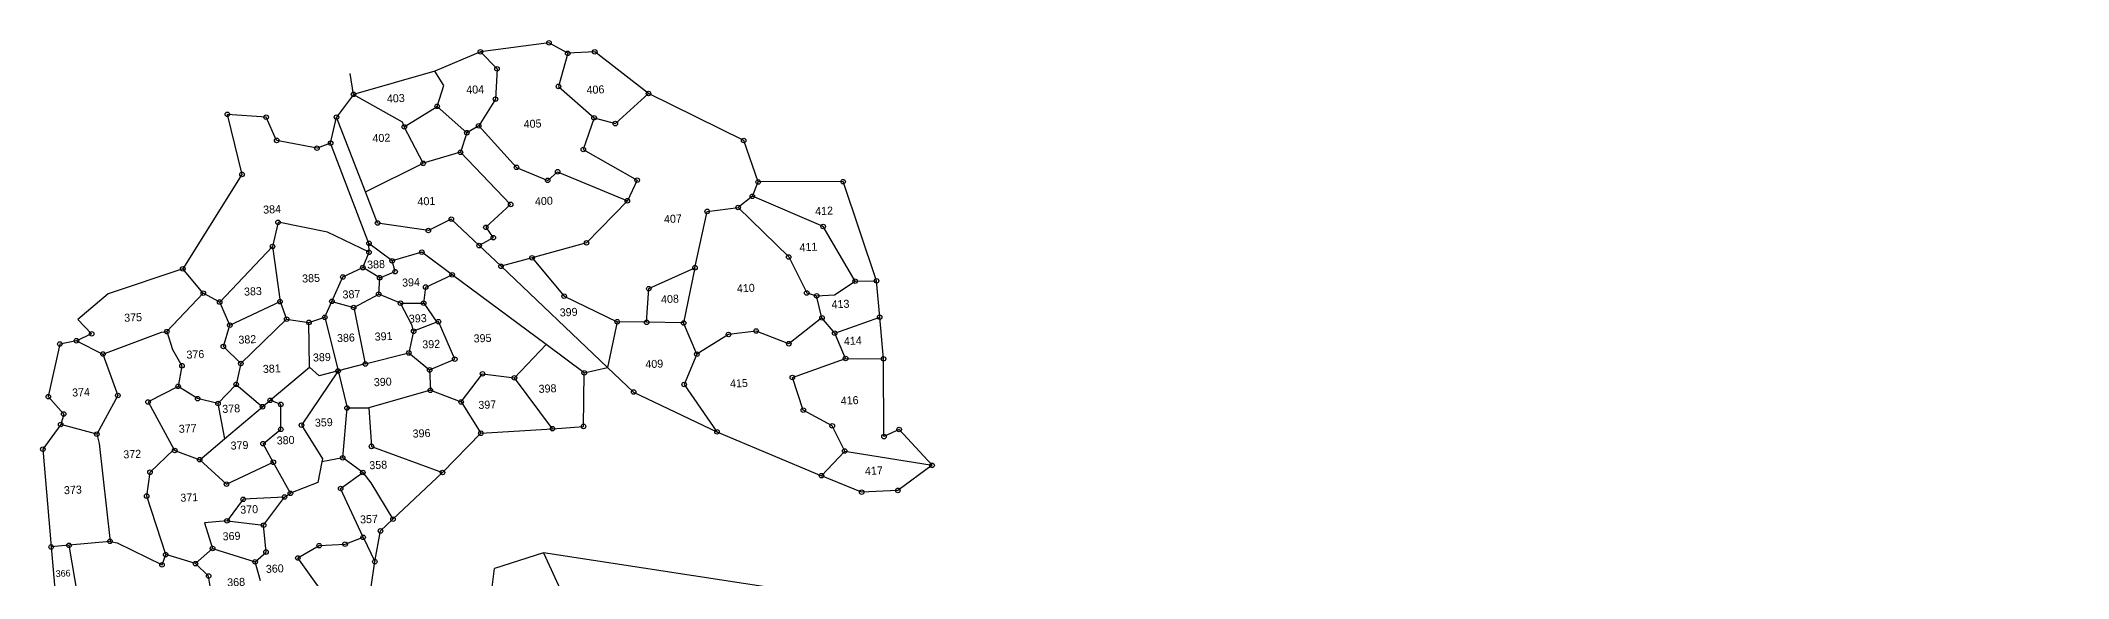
# Model space of a CAD drawing. Header units: metres. Extents: x 260190 to 263401, y 2203527 to 2206859.
# Drawn here: x 261634 to 262088.5, y 2205743.7 to 2205864.3 of the extents above; entities that cross this region are included whole.
import ezdxf

# ---------------------------------------------------------------- set-up
doc = ezdxf.new("R2010")
doc.units = ezdxf.units.M
doc.header["$MEASUREMENT"] = 0
for name, color, linetype in [('OFF', 1, 'Continuous'), ('POLY_PARCEL', 6, 'Continuous'), ('POLY_WATER', 4, 'Continuous'), ('SYM_STONE', 1, 'Continuous'), ('TEXT_PARCEL', 7, 'Continuous')]:
    doc.layers.add(name, color=color, linetype=linetype)
doc.styles.add('TEXT_MAP', font='', dxfattribs={"height": 1.8})
doc.styles.get('TEXT_MAP').set_extended_font_data('Kruti Dev 050')

msp = doc.modelspace()

# ---------------------------------------------------------------- linework, layer by layer
at = {"layer": 'OFF'}
for p, q in [((261699.05, 2205841.24), (261700.37, 2205847.07)), ((261755.89, 2205789.78), (261761.12, 2205790.99)), ((261688.72, 2205761.95), (261690.04, 2205762.78)), ((261746.78, 2205749.47), (261735.78, 2205745.9)), ((262542.96, 2205627.37), (261746.78, 2205749.47)), ((261668.76, 2205747.02), (261671.71, 2205744.24))]:
    msp.add_line(p, q, dxfattribs=at)
at = {"layer": 'POLY_PARCEL'}
for p, q in [((261747.99, 2205863.74), (261732.62, 2205861.72)), ((261752.19, 2205861.39), (261747.99, 2205863.74)), ((261732.62, 2205861.72), (261722.42, 2205857.36)), ((261732.62, 2205861.72), (261736.35, 2205857.9)), ((261752.19, 2205861.39), (261750.11, 2205853.97)), ((261758.24, 2205861.71), (261752.19, 2205861.39)), ((261770.29, 2205852.4), (261758.24, 2205861.71)), ((261704.19, 2205852.19), (261703.45, 2205856.88)), ((261722.42, 2205857.36), (261704.19, 2205852.19)), ((261724.4, 2205854.15), (261722.42, 2205857.36)), ((261722.93, 2205849.5), (261724.4, 2205854.15)), ((261736.35, 2205857.9), (261736.01, 2205851.13)), ((261750.11, 2205853.97), (261758.09, 2205846.94)), ((261704.19, 2205852.19), (261700.37, 2205847.07)), ((261704.19, 2205852.19), (261715.06, 2205846.02)), ((261715.57, 2205844.92), (261722.93, 2205849.5)), ((261729.59, 2205843.59), (261722.93, 2205849.5)), ((261736.01, 2205851.13), (261732.23, 2205845.15)), ((261762.87, 2205845.64), (261770.29, 2205852.4)), ((261791.63, 2205841.84), (261770.29, 2205852.4)), ((261684.61, 2205847.07), (261675.9, 2205847.71)), ((261675.9, 2205847.71), (261679.18, 2205834.25)), ((261686.96, 2205841.87), (261684.61, 2205847.07)), ((261715.06, 2205846.02), (261715.57, 2205844.92)), ((261719.79, 2205836.74), (261715.57, 2205844.92)), ((261732.23, 2205845.15), (261729.59, 2205843.59)), ((261732.23, 2205845.15), (261740.71, 2205835.83)), ((261758.09, 2205846.94), (261755.68, 2205839.83)), ((261758.09, 2205846.94), (261762.87, 2205845.64)), ((261696.01, 2205840.14), (261686.96, 2205841.87)), ((261699.05, 2205841.24), (261696.01, 2205840.14)), ((261729.59, 2205843.59), (261728.16, 2205839.21)), ((261794.86, 2205832.56), (261791.63, 2205841.84)), ((261706.86, 2205830.34), (261719.79, 2205836.74)), ((261728.16, 2205839.21), (261719.79, 2205836.74)), ((261728.16, 2205839.21), (261739.4, 2205827.53)), ((261740.71, 2205835.83), (261747.7, 2205832.91)), ((261755.68, 2205839.83), (261767.74, 2205832.97)), ((261679.18, 2205834.25), (261665.91, 2205813.09)), ((261747.7, 2205832.91), (261749.93, 2205834.85)), ((261749.93, 2205834.85), (261765.55, 2205828.35)), ((261767.74, 2205832.97), (261765.55, 2205828.35)), ((261793.56, 2205829.35), (261794.86, 2205832.56)), ((261813.9, 2205832.63), (261794.86, 2205832.56)), ((261821.38, 2205810.41), (261813.9, 2205832.63)), ((261739.4, 2205827.53), (261733.85, 2205822.39)), ((261765.55, 2205828.35), (261756.39, 2205818.9)), ((261783.45, 2205825.96), (261790.38, 2205826.85)), ((261793.56, 2205829.35), (261790.38, 2205826.85)), ((261790.38, 2205826.85), (261801.71, 2205815.75)), ((261809.43, 2205822.57), (261793.56, 2205829.35)), ((261687.26, 2205823.51), (261686.04, 2205818.11)), ((261698.37, 2205821.28), (261687.26, 2205823.51)), ((261733.85, 2205822.39), (261735.51, 2205820.07)), ((261780.7, 2205813.33), (261783.45, 2205825.96)), ((261816.59, 2205810.34), (261809.43, 2205822.57)), ((261674.2, 2205805.64), (261686.04, 2205818.11)), ((261686.04, 2205818.11), (261687.72, 2205805.73)), ((261707.66, 2205816.79), (261698.37, 2205821.28)), ((261707.66, 2205816.79), (261707.64, 2205818.8)), ((261735.51, 2205820.07), (261732.33, 2205818.3)), ((261756.39, 2205818.9), (261744.2, 2205815.56)), ((261665.91, 2205813.09), (261649.17, 2205807.45)), ((261670.52, 2205807.62), (261665.91, 2205813.09)), ((261701.78, 2205811.27), (261706.28, 2205813.37)), ((261706.28, 2205813.37), (261707.66, 2205816.79)), ((261710.05, 2205811.09), (261706.28, 2205813.37)), ((261713.5, 2205812.46), (261712.83, 2205814.88)), ((261744.2, 2205815.56), (261737.24, 2205813.65)), ((261744.2, 2205815.56), (261751.38, 2205806.96)), ((261770.35, 2205808.65), (261780.7, 2205813.33)), ((261780.7, 2205813.33), (261778.17, 2205800.96)), ((261801.71, 2205815.75), (261805.75, 2205807.68)), ((261699.34, 2205805.8), (261701.78, 2205811.27)), ((261709.82, 2205807.41), (261710.05, 2205811.09)), ((261710.05, 2205811.09), (261713.5, 2205812.46)), ((261719.91, 2205805.39), (261720.36, 2205809)), ((261720.36, 2205809), (261726.3, 2205811.75)), ((261769.86, 2205801.11), (261770.35, 2205808.65)), ((261812, 2205807.26), (261816.59, 2205810.34)), ((261816.59, 2205810.34), (261821.38, 2205810.41)), ((261822.1, 2205802.27), (261821.38, 2205810.41)), ((261649.17, 2205807.45), (261642.37, 2205801.75)), ((261670.52, 2205807.62), (261662.36, 2205799.02)), ((261674.2, 2205805.64), (261670.52, 2205807.62)), ((261676.48, 2205800.47), (261674.2, 2205805.64)), ((261676.48, 2205800.47), (261687.72, 2205805.73)), ((261687.72, 2205805.73), (261689.19, 2205801.82)), ((261697.74, 2205802.23), (261699.34, 2205805.8)), ((261699.34, 2205805.8), (261704.22, 2205804.42)), ((261704.22, 2205804.42), (261709.82, 2205807.41)), ((261704.22, 2205804.42), (261706.83, 2205791.77)), ((261714.71, 2205805.39), (261709.82, 2205807.41)), ((261717.3, 2205800.38), (261714.71, 2205805.39)), ((261714.71, 2205805.39), (261719.91, 2205805.39)), ((261719.91, 2205805.39), (261722.89, 2205801.12)), ((261751.38, 2205806.96), (261763.28, 2205801.23)), ((261805.75, 2205807.68), (261807.97, 2205807.03)), ((261807.97, 2205807.03), (261812, 2205807.26)), ((261809.16, 2205802.12), (261807.97, 2205807.03)), ((261642.37, 2205801.75), (261645.5, 2205798.51)), ((261675.01, 2205795.67), (261676.48, 2205800.47)), ((261689.19, 2205801.82), (261678.92, 2205791.87)), ((261689.19, 2205801.82), (261694.19, 2205801.08)), ((261694.19, 2205801.08), (261697.74, 2205802.23)), ((261694.32, 2205791.08), (261694.19, 2205801.08)), ((261697.74, 2205802.23), (261700.72, 2205790.2)), ((261717.66, 2205799.1), (261717.3, 2205800.38)), ((261722.89, 2205801.12), (261717.66, 2205799.1)), ((261723.22, 2205801.25), (261722.89, 2205801.12)), ((261726.87, 2205792.85), (261723.22, 2205801.25)), ((261763.28, 2205801.23), (261761.12, 2205790.99)), ((261769.86, 2205801.11), (261763.28, 2205801.23)), ((261778.17, 2205800.96), (261769.86, 2205801.11)), ((261781.13, 2205793.96), (261778.17, 2205800.96)), ((261809.16, 2205802.12), (261801.74, 2205796.3)), ((261812.02, 2205798.67), (261809.16, 2205802.12)), ((261812.02, 2205798.67), (261822.1, 2205802.27)), ((261822.94, 2205792.92), (261822.1, 2205802.27)), ((261638.36, 2205796.23), (261635.78, 2205784.45)), ((261642.09, 2205796.97), (261638.36, 2205796.23)), ((261645.5, 2205798.51), (261642.09, 2205796.97)), ((261642.09, 2205796.97), (261648.03, 2205794)), ((261648.03, 2205794), (261661.15, 2205798.89)), ((261661.15, 2205798.89), (261662.36, 2205799.02)), ((261662.36, 2205799.02), (261663.6, 2205795.02)), ((261663.6, 2205795.02), (261665.74, 2205791.37)), ((261678.92, 2205791.87), (261675.01, 2205795.67)), ((261717.66, 2205799.1), (261716.57, 2205794.24)), ((261740.24, 2205788.66), (261747.34, 2205796.13)), ((261788.21, 2205798.36), (261781.13, 2205793.96)), ((261794.41, 2205799.15), (261788.21, 2205798.36)), ((261801.74, 2205796.3), (261794.41, 2205799.15)), ((261814.46, 2205792.99), (261812.02, 2205798.67)), ((261648.03, 2205794), (261651.38, 2205784.69)), ((261665.74, 2205791.37), (261664.87, 2205786.75)), ((261678.92, 2205791.87), (261677.9, 2205787.2)), ((261685.5, 2205783.63), (261694.32, 2205791.08)), ((261696.47, 2205789.11), (261694.32, 2205791.08)), ((261706.83, 2205791.77), (261700.72, 2205790.2)), ((261706.83, 2205791.77), (261716.57, 2205794.24)), ((261716.57, 2205794.24), (261721.24, 2205790.43)), ((261721.24, 2205790.43), (261726.87, 2205792.85)), ((261721.24, 2205790.43), (261721.4, 2205785.87)), ((261761.12, 2205790.99), (261766.96, 2205785.48)), ((261781.13, 2205793.96), (261778.28, 2205787.18)), ((261802.53, 2205788.72), (261814.46, 2205792.99)), ((261814.46, 2205792.99), (261822.94, 2205792.92)), ((261823.06, 2205775.49), (261822.94, 2205792.92)), ((261664.87, 2205786.75), (261658.14, 2205783.25)), ((261669.25, 2205784), (261664.87, 2205786.75)), ((261677.9, 2205787.2), (261673.8, 2205782.9)), ((261677.9, 2205787.2), (261683.78, 2205782.18)), ((261700.72, 2205790.2), (261692.51, 2205778.05)), ((261700.72, 2205790.2), (261696.47, 2205789.11)), ((261700.72, 2205790.2), (261702.73, 2205781.91)), ((261721.4, 2205785.87), (261707.62, 2205781.97)), ((261721.4, 2205785.87), (261728.3, 2205783.25)), ((261728.3, 2205783.25), (261733.1, 2205789.57)), ((261733.1, 2205789.57), (261740.24, 2205788.66)), ((261748.76, 2205777.26), (261740.24, 2205788.66)), ((261755.73, 2205777.77), (261755.89, 2205789.78)), ((261778.28, 2205787.18), (261785.63, 2205776.57)), ((261804.98, 2205781.42), (261802.53, 2205788.72)), ((261635.78, 2205784.45), (261639.23, 2205780.55)), ((261651.38, 2205784.69), (261646.67, 2205776.04)), ((261658.14, 2205783.25), (261663.95, 2205772.67)), ((261673.8, 2205782.9), (261669.25, 2205784)), ((261673.8, 2205782.9), (261675.28, 2205775)), ((261675.28, 2205775), (261683.78, 2205782.18)), ((261683.78, 2205782.18), (261685.5, 2205783.63)), ((261687.88, 2205782.7), (261685.5, 2205783.63)), ((261687.89, 2205777.13), (261687.88, 2205782.7)), ((261701.76, 2205770.72), (261702.73, 2205781.91)), ((261702.73, 2205781.91), (261707.62, 2205781.97)), ((261707.62, 2205781.97), (261708.22, 2205773.29)), ((261728.3, 2205783.25), (261732.73, 2205776.24)), ((261766.96, 2205785.48), (261785.63, 2205776.57)), ((261811.47, 2205777.9), (261804.98, 2205781.42)), ((261638.56, 2205778.2), (261634.56, 2205772.68)), ((261639.23, 2205780.55), (261638.56, 2205778.2)), ((261646.67, 2205776.04), (261638.56, 2205778.2)), ((261683.9, 2205773.9), (261687.89, 2205777.13)), ((261692.51, 2205778.05), (261697.2, 2205770.54)), ((261732.73, 2205776.24), (261748.76, 2205777.26)), ((261748.76, 2205777.26), (261755.73, 2205777.77)), ((261814.26, 2205772.25), (261811.47, 2205777.9)), ((261826.45, 2205777.07), (261823.06, 2205775.49)), ((261833.84, 2205769.06), (261826.45, 2205777.07)), ((261634.56, 2205772.68), (261636.42, 2205750.75)), ((261646.67, 2205776.04), (261647.17, 2205773.93)), ((261647.17, 2205773.93), (261649.61, 2205752.01)), ((261658.58, 2205767.5), (261663.88, 2205772.61)), ((261663.88, 2205772.61), (261663.95, 2205772.67)), ((261663.95, 2205772.67), (261664.12, 2205772.36)), ((261664.12, 2205772.36), (261669.71, 2205770.31)), ((261669.71, 2205770.31), (261675.28, 2205775)), ((261686.2, 2205769.74), (261683.9, 2205773.9)), ((261708.22, 2205773.29), (261724.14, 2205767.44)), ((261724.14, 2205767.44), (261732.73, 2205776.24)), ((261785.63, 2205776.57), (261809.07, 2205766.72)), ((261809.07, 2205766.72), (261814.26, 2205772.25)), ((261814.26, 2205772.25), (261833.84, 2205769.06)), ((261657.83, 2205762.16), (261658.58, 2205767.5)), ((261669.71, 2205770.31), (261675.73, 2205764.84)), ((261675.73, 2205764.84), (261686.2, 2205769.74)), ((261690.04, 2205762.78), (261686.2, 2205769.74)), ((261697.07, 2205769.85), (261696.2, 2205765.19)), ((261701.76, 2205770.72), (261697.07, 2205769.85)), ((261697.2, 2205770.54), (261697.07, 2205769.85)), ((261706.26, 2205767.44), (261701.76, 2205770.72)), ((261833.84, 2205769.06), (261826.18, 2205763.43)), ((261696.2, 2205765.19), (261690.04, 2205762.78)), ((261701.29, 2205763.86), (261706.26, 2205767.44)), ((261706.35, 2205752.92), (261701.29, 2205763.86)), ((261706.26, 2205767.44), (261708.04, 2205765.11)), ((261708.04, 2205765.11), (261713.03, 2205756.98)), ((261713.03, 2205756.98), (261724.14, 2205767.44)), ((261818.06, 2205763.02), (261809.07, 2205766.72)), ((261826.18, 2205763.43), (261818.06, 2205763.02)), ((261662.09, 2205749.03), (261657.83, 2205762.16)), ((261679.45, 2205761.44), (261675.85, 2205756.61)), ((261688.72, 2205761.95), (261679.45, 2205761.44)), ((261684.03, 2205755.64), (261688.72, 2205761.95)), ((261675.85, 2205756.61), (261670.79, 2205756.16)), ((261670.79, 2205756.16), (261672.6, 2205750.42)), ((261675.85, 2205756.61), (261684.03, 2205755.64)), ((261684.58, 2205749.61), (261684.03, 2205755.64)), ((261708.95, 2205747.47), (261710.23, 2205754.35)), ((261710.23, 2205754.35), (261713.03, 2205756.98)), ((261640.43, 2205751.13), (261636.42, 2205750.75)), ((261636.42, 2205750.75), (261637.29, 2205740.5)), ((261649.61, 2205752.01), (261640.43, 2205751.13)), ((261642.37, 2205739.74), (261640.43, 2205751.13)), ((261649.61, 2205752.01), (261651.24, 2205751.67)), ((261651.24, 2205751.67), (261661.27, 2205746.74)), ((261672.6, 2205750.42), (261668.76, 2205747.02)), ((261672.6, 2205750.42), (261682.13, 2205747.43)), ((261682.13, 2205747.43), (261684.58, 2205749.61)), ((261691.72, 2205748.28), (261696.49, 2205751.05)), ((261696.49, 2205751.05), (261702.29, 2205751.37)), ((261702.29, 2205751.37), (261706.35, 2205752.92)), ((261706.35, 2205752.92), (261708.95, 2205747.47)), ((261746.78, 2205749.47), (261751.4, 2205739.38)), ((261661.27, 2205746.74), (261662.09, 2205749.03)), ((261668.76, 2205747.02), (261662.09, 2205749.03)), ((261683.35, 2205743.16), (261682.13, 2205747.43)), ((261702.38, 2205733.38), (261691.72, 2205748.28)), ((261707.2, 2205735.12), (261708.95, 2205747.47)), ((261734.21, 2205733.11), (261735.78, 2205745.9)), ((261672.73, 2205737.94), (261671.71, 2205744.24))]:
    msp.add_line(p, q, dxfattribs=at)
at = {"layer": 'POLY_WATER'}
for p, q in [((261706.86, 2205830.34), (261700.37, 2205847.07)), ((261707.64, 2205818.8), (261699.05, 2205841.24)), ((261709.58, 2205823.36), (261706.86, 2205830.34)), ((261720.96, 2205821.68), (261709.58, 2205823.36)), ((261726.1, 2205824.21), (261720.96, 2205821.68)), ((261732.33, 2205818.3), (261726.1, 2205824.21)), ((261712.83, 2205814.88), (261707.64, 2205818.8)), ((261737.24, 2205813.65), (261732.33, 2205818.3)), ((261719.5, 2205816.81), (261712.83, 2205814.88)), ((261726.3, 2205811.75), (261719.5, 2205816.81)), ((261761.12, 2205790.99), (261737.24, 2205813.65)), ((261747.34, 2205796.13), (261726.3, 2205811.75)), ((261755.89, 2205789.78), (261747.34, 2205796.13))]:
    msp.add_line(p, q, dxfattribs=at)
at = {"layer": 'SYM_STONE'}
for centre in [(261747.99, 2205863.74), (261732.62, 2205861.72), (261736.35, 2205857.9), (261752.19, 2205861.39), (261758.24, 2205861.71), (261750.11, 2205853.97), (261704.19, 2205852.19), (261722.93, 2205849.5), (261736.01, 2205851.13), (261770.29, 2205852.4), (261675.9, 2205847.71), (261684.61, 2205847.07), (261700.37, 2205847.07), (261715.57, 2205844.92), (261732.23, 2205845.15), (261758.09, 2205846.94), (261762.87, 2205845.64), (261686.96, 2205841.87), (261696.01, 2205840.14), (261699.05, 2205841.24), (261729.59, 2205843.59), (261755.68, 2205839.83), (261791.63, 2205841.84), (261719.79, 2205836.74), (261728.16, 2205839.21), (261740.71, 2205835.83), (261679.18, 2205834.25), (261747.7, 2205832.91), (261749.93, 2205834.85), (261767.74, 2205832.97), (261794.86, 2205832.56), (261813.9, 2205832.63), (261739.4, 2205827.53), (261765.55, 2205828.35), (261790.38, 2205826.85), (261793.56, 2205829.35), (261687.26, 2205823.51), (261709.58, 2205823.36), (261720.96, 2205821.68), (261726.1, 2205824.21), (261733.85, 2205822.39), (261783.45, 2205825.96), (261809.43, 2205822.57), (261686.04, 2205818.11), (261707.64, 2205818.8), (261732.33, 2205818.3), (261735.51, 2205820.07), (261756.39, 2205818.9), (261665.91, 2205813.09), (261706.28, 2205813.37), (261707.66, 2205816.79), (261712.83, 2205814.88), (261713.5, 2205812.46), (261719.5, 2205816.81), (261737.24, 2205813.65), (261744.2, 2205815.56), (261780.7, 2205813.33), (261801.71, 2205815.75), (261701.78, 2205811.27), (261710.05, 2205811.09), (261720.36, 2205809), (261726.3, 2205811.75), (261770.35, 2205808.65), (261816.59, 2205810.34), (261821.38, 2205810.41), (261670.52, 2205807.62), (261674.2, 2205805.64), (261687.72, 2205805.73), (261699.34, 2205805.8), (261704.22, 2205804.42), (261709.82, 2205807.41), (261714.71, 2205805.39), (261719.91, 2205805.39), (261751.38, 2205806.96), (261805.75, 2205807.68), (261807.97, 2205807.03), (261662.36, 2205799.02), (261676.48, 2205800.47), (261689.19, 2205801.82), (261694.19, 2205801.08), (261697.74, 2205802.23), (261717.66, 2205799.1), (261723.22, 2205801.25), (261763.28, 2205801.23), (261769.86, 2205801.11), (261778.17, 2205800.96), (261794.41, 2205799.15), (261809.16, 2205802.12), (261822.1, 2205802.27), (261638.36, 2205796.23), (261642.09, 2205796.97), (261645.5, 2205798.51), (261675.01, 2205795.67), (261788.21, 2205798.36), (261801.74, 2205796.3), (261812.02, 2205798.67), (261648.03, 2205794), (261665.74, 2205791.37), (261678.92, 2205791.87), (261700.72, 2205790.2), (261706.83, 2205791.77), (261716.57, 2205794.24), (261721.24, 2205790.43), (261726.87, 2205792.85), (261755.89, 2205789.78), (261781.13, 2205793.96), (261814.46, 2205792.99), (261822.94, 2205792.92), (261664.87, 2205786.75), (261677.9, 2205787.2), (261721.4, 2205785.87), (261733.1, 2205789.57), (261740.24, 2205788.66), (261766.96, 2205785.48), (261778.28, 2205787.18), (261802.53, 2205788.72), (261635.78, 2205784.45), (261651.38, 2205784.69), (261658.14, 2205783.25), (261669.25, 2205784), (261673.8, 2205782.9), (261683.78, 2205782.18), (261685.5, 2205783.63), (261687.88, 2205782.7), (261702.73, 2205781.91), (261728.3, 2205783.25), (261804.98, 2205781.42), (261638.56, 2205778.2), (261639.23, 2205780.55), (261687.89, 2205777.13), (261692.51, 2205778.05), (261732.73, 2205776.24), (261748.76, 2205777.26), (261755.73, 2205777.77), (261785.63, 2205776.57), (261811.47, 2205777.9), (261826.45, 2205777.07), (261634.56, 2205772.68), (261646.67, 2205776.04), (261664.12, 2205772.36), (261683.9, 2205773.9), (261708.22, 2205773.29), (261814.26, 2205772.25), (261823.06, 2205775.49), (261658.58, 2205767.5), (261669.71, 2205770.31), (261686.2, 2205769.74), (261701.76, 2205770.72), (261706.26, 2205767.44), (261724.14, 2205767.44), (261833.84, 2205769.06), (261675.73, 2205764.84), (261690.04, 2205762.78), (261701.29, 2205763.86), (261809.07, 2205766.72), (261818.06, 2205763.02), (261826.18, 2205763.43), (261657.83, 2205762.16), (261679.45, 2205761.44), (261688.72, 2205761.95), (261675.85, 2205756.61), (261684.03, 2205755.64), (261710.23, 2205754.35), (261713.03, 2205756.98), (261636.42, 2205750.75), (261640.43, 2205751.13), (261649.61, 2205752.01), (261662.09, 2205749.03), (261672.6, 2205750.42), (261684.58, 2205749.61), (261696.49, 2205751.05), (261702.29, 2205751.37), (261706.35, 2205752.92), (261661.27, 2205746.74), (261668.76, 2205747.02), (261682.13, 2205747.43), (261691.72, 2205748.28), (261708.95, 2205747.47), (261671.71, 2205744.24)]:
    msp.add_circle(centre, 0.509, dxfattribs=at)

# ---------------------------------------------------------------- texts
at = {"layer": 'TEXT_PARCEL', "style": 'TEXT_MAP'}
for s, height, p in [('404', 1.794, (261729.48, 2205852.29)), ('406', 1.794, (261756.44, 2205852.27)), ('403', 1.794, (261711.69, 2205850.33)), ('405', 1.794, (261742.35, 2205844.63)), ('402', 1.794, (261708.46, 2205841.44)), ('384', 1.794, (261683.97, 2205825.45)), ('401', 1.794, (261718.55, 2205827.27)), ('400', 1.794, (261744.88, 2205827.31)), ('412', 1.794, (261807.67, 2205825.1)), ('407', 1.794, (261773.8, 2205823.33)), ('411', 1.794, (261804.16, 2205816.99)), ('388', 1.794, (261707.26, 2205813.11)), ('383', 1.794, (261679.68, 2205807.07)), ('385', 1.794, (261692.7, 2205810.01)), ('394', 1.794, (261715.1, 2205809.09)), ('410', 1.794, (261790.13, 2205807.79)), ('387', 1.794, (261701.76, 2205806.42)), ('399', 1.794, (261750.43, 2205802.4)), ('408', 1.794, (261773.14, 2205805.35)), ('413', 1.794, (261811.35, 2205804.21)), ('375', 1.794, (261652.82, 2205801.21)), ('393', 1.794, (261716.62, 2205801)), ('376', 1.794, (261666.77, 2205792.94)), ('382', 1.794, (261678.42, 2205796.28)), ('386', 1.794, (261700.52, 2205796.65)), ('391', 1.794, (261708.96, 2205796.99)), ('392', 1.794, (261719.63, 2205795.23)), ('395', 1.794, (261731.14, 2205796.57)), ('414', 1.794, (261814.11, 2205795.98)), ('381', 1.794, (261683.9, 2205789.74)), ('389', 1.794, (261695.13, 2205792.3)), ('409', 1.794, (261769.62, 2205790.8)), ('374', 1.794, (261641.15, 2205784.45)), ('390', 1.794, (261708.77, 2205786.77)), ('398', 1.794, (261745.71, 2205785.28)), ('415', 1.794, (261788.59, 2205786.46)), ('378', 1.794, (261674.81, 2205780.78)), ('397', 1.794, (261732.19, 2205781.66)), ('416', 1.794, (261813.4, 2205782.62)), ('377', 1.794, (261665.06, 2205776.32)), ('359', 1.794, (261695.56, 2205777.69)), ('396', 1.794, (261717.47, 2205775.25)), ('372', 1.794, (261652.63, 2205770.58)), ('379', 1.794, (261676.67, 2205772.56)), ('380', 1.794, (261687.01, 2205773.7)), ('358', 1.794, (261707.76, 2205768.15)), ('417', 1.794, (261818.83, 2205766.87)), ('373', 1.794, (261639.33, 2205762.57)), ('371', 1.794, (261665.41, 2205760.87)), ('370', 1.794, (261678.83, 2205758.19)), ('369', 1.794, (261674.89, 2205752.22)), ('357', 1.794, (261705.68, 2205756.01)), ('366', 1.495, (261637.47, 2205744.02)), ('360', 1.794, (261684.57, 2205744.92)), ('368', 1.794, (261675.91, 2205741.89))]:
    msp.add_text(s, height=height, rotation=2.4745, dxfattribs=at).set_placement(p)

doc.saveas('drawing.dxf')
